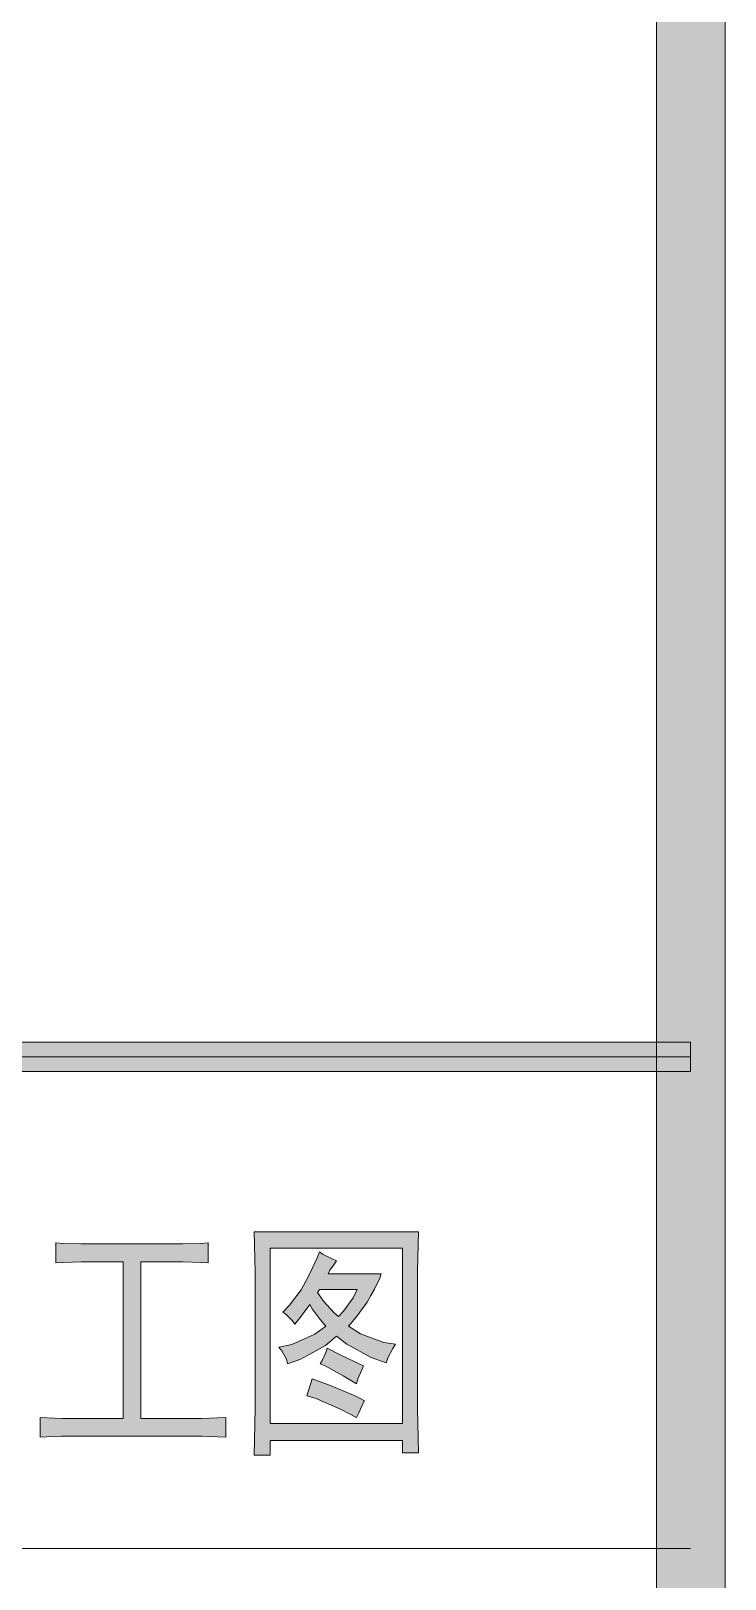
# Model space of a CAD drawing. Header units: millimetres. Extents: x 0 to 586, y 0 to 414.
# Drawn here: x 569.14 to 576.12, y 15.2 to 30.77 of the extents above; entities that cross this region are included whole.
import ezdxf

# ---------------------------------------------------------------- set-up
doc = ezdxf.new("R2010")
doc.units = ezdxf.units.MM

msp = doc.modelspace()

# ---------------------------------------------------------------- hatches: boundary and pattern name
h = msp.add_hatch(color=0)
h.dxf.hatch_style = 2
h.paths.add_polyline_path([(576.117861, 9.514417), (575.429944, 10.205861), (575.429944, 403.877639), (576.117861, 404.569083)])
h = msp.add_hatch(color=0)
h.dxf.hatch_style = 2
h.paths.add_polyline_path([(541.390417, 20.305889), (541.390417, 20.602222), (575.772139, 20.602222), (575.772139, 20.305889)])
h = msp.add_hatch(color=0)
h.paths.add_polyline_path([(573.034583, 18.693694), (573.031056, 18.566694), (573.027528, 18.295056), (573.027528, 18.143361), (573.027528, 17.077972), (573.027528, 16.92275), (573.031056, 16.619361), (573.034583, 16.471194), (572.875833, 16.471194), (572.875833, 16.598194), (571.545861, 16.598194), (571.545861, 16.450028), (571.383583, 16.450028), (571.387111, 16.60525), (571.394167, 16.92275), (571.394167, 17.088556), (571.394167, 18.143361), (571.394167, 18.288), (571.387111, 18.563167), (571.383583, 18.693694)])
h.paths.add_polyline_path([(572.875833, 16.767528), (572.875833, 18.531417), (571.545861, 18.531417), (571.545861, 16.767528)])
h = msp.add_hatch(color=0)
h.dxf.hatch_style = 2
h.paths.add_polyline_path([(570.572194, 18.57375), (570.667444, 18.57375), (570.843833, 18.577278), (570.921444, 18.584333), (570.921444, 18.38325), (570.843833, 18.386778), (570.667444, 18.393833), (570.572194, 18.393833), (570.244111, 18.393833), (570.244111, 16.816917), (570.762694, 16.816917), (570.854417, 16.816917), (571.020222, 16.823972), (571.097833, 16.8275), (571.097833, 16.629944), (571.020222, 16.633472), (570.857944, 16.640528), (570.76975, 16.640528), (569.535028, 16.640528), (569.446833, 16.640528), (569.295139, 16.633472), (569.231639, 16.629944), (569.231639, 16.8275), (569.298667, 16.823972), (569.453889, 16.816917), (569.542083, 16.816917), (570.067722, 16.816917), (570.067722, 18.393833), (569.750222, 18.393833), (569.647917, 18.393833), (569.468, 18.386778), (569.390389, 18.38325), (569.390389, 18.584333), (569.468, 18.577278), (569.647917, 18.57375), (569.750222, 18.57375)])
h = msp.add_hatch(color=0)
h.paths.add_polyline_path([(572.212611, 18.404417), (572.191444, 18.372667), (572.145583, 18.309167), (572.127944, 18.273889), (572.660639, 18.273889), (572.646528, 18.228028), (572.593611, 18.118667), (572.558333, 18.055167), (572.519528, 17.988139), (572.410167, 17.836444), (572.332556, 17.744722), (572.4525, 17.670639), (572.688861, 17.582444), (572.805278, 17.564806), (572.777056, 17.522472), (572.727667, 17.427222), (572.710028, 17.377833), (572.561861, 17.43075), (572.314917, 17.564806), (572.212611, 17.645944), (572.099722, 17.550694), (571.852778, 17.413111), (571.718722, 17.36725), (571.708139, 17.413111), (571.662278, 17.497778), (571.630528, 17.536583), (571.761056, 17.561278), (571.993889, 17.667111), (572.10325, 17.744722), (572.046806, 17.81175), (571.965667, 17.921111), (571.9445, 17.963444), (571.905694, 17.914056), (571.831611, 17.815278), (571.792806, 17.765889), (571.764583, 17.804694), (571.704611, 17.864667), (571.672861, 17.885833), (571.739889, 17.956389), (571.856306, 18.111611), (571.902167, 18.199806), (571.951556, 18.288), (572.018583, 18.432639), (572.03975, 18.492611), (572.078556, 18.467917), (572.16675, 18.422056)])
h.paths.add_polyline_path([(572.022111, 18.083389), (572.082083, 17.998722), (572.187917, 17.878778), (572.23025, 17.8435), (572.283167, 17.896417), (572.378417, 18.030472), (572.42075, 18.115139), (572.03975, 18.115139)])
h = msp.add_hatch(color=0)
h.dxf.hatch_style = 2
h.paths.add_polyline_path([(572.117361, 17.526), (572.254944, 17.455444), (572.438389, 17.36725), (572.48425, 17.346083), (572.466611, 17.307278), (572.427806, 17.215556), (572.413694, 17.166167), (572.279639, 17.247306), (572.096194, 17.346083), (572.046806, 17.36725), (572.067972, 17.402528), (572.10325, 17.480139)])
h = msp.add_hatch(color=0)
h.dxf.hatch_style = 2
h.paths.add_polyline_path([(571.965667, 17.215556), (572.142056, 17.152056), (572.406639, 17.042694), (572.494833, 16.996833), (572.473667, 16.958028), (572.434861, 16.873361), (572.413694, 16.8275), (572.251417, 16.912167), (571.997417, 17.021528), (571.91275, 17.046222), (571.926861, 17.088556), (571.955083, 17.173222)])

# ---------------------------------------------------------------- linework, layer by layer
at = {"color": 0, "lineweight": 0}
for points in [[(576.117861, 9.514417), (575.429944, 10.205861), (575.429944, 403.877639), (576.117861, 404.569083)], [(541.390417, 20.305889), (541.390417, 20.602222), (575.772139, 20.602222), (575.772139, 20.305889)], [(573.034583, 18.693694), (573.031056, 18.566694), (573.027528, 18.295056), (573.027528, 18.143361), (573.027528, 17.077972), (573.027528, 16.92275), (573.031056, 16.619361), (573.034583, 16.471194), (572.875833, 16.471194), (572.875833, 16.598194), (571.545861, 16.598194), (571.545861, 16.450028), (571.383583, 16.450028), (571.387111, 16.60525), (571.394167, 16.92275), (571.394167, 17.088556), (571.394167, 18.143361), (571.394167, 18.288), (571.387111, 18.563167), (571.383583, 18.693694)], [(570.572194, 18.57375), (570.667444, 18.57375), (570.843833, 18.577278), (570.921444, 18.584333), (570.921444, 18.38325), (570.843833, 18.386778), (570.667444, 18.393833), (570.572194, 18.393833), (570.244111, 18.393833), (570.244111, 16.816917), (570.762694, 16.816917), (570.854417, 16.816917), (571.020222, 16.823972), (571.097833, 16.8275), (571.097833, 16.629944), (571.020222, 16.633472), (570.857944, 16.640528), (570.76975, 16.640528), (569.535028, 16.640528), (569.446833, 16.640528), (569.295139, 16.633472), (569.231639, 16.629944), (569.231639, 16.8275), (569.298667, 16.823972), (569.453889, 16.816917), (569.542083, 16.816917), (570.067722, 16.816917), (570.067722, 18.393833), (569.750222, 18.393833), (569.647917, 18.393833), (569.468, 18.386778), (569.390389, 18.38325), (569.390389, 18.584333), (569.468, 18.577278), (569.647917, 18.57375), (569.750222, 18.57375)], [(572.875833, 16.767528), (572.875833, 18.531417), (571.545861, 18.531417), (571.545861, 16.767528)], [(572.212611, 18.404417), (572.191444, 18.372667), (572.145583, 18.309167), (572.127944, 18.273889), (572.660639, 18.273889), (572.646528, 18.228028), (572.593611, 18.118667), (572.558333, 18.055167), (572.519528, 17.988139), (572.410167, 17.836444), (572.332556, 17.744722), (572.4525, 17.670639), (572.688861, 17.582444), (572.805278, 17.564806), (572.777056, 17.522472), (572.727667, 17.427222), (572.710028, 17.377833), (572.561861, 17.43075), (572.314917, 17.564806), (572.212611, 17.645944), (572.099722, 17.550694), (571.852778, 17.413111), (571.718722, 17.36725), (571.708139, 17.413111), (571.662278, 17.497778), (571.630528, 17.536583), (571.761056, 17.561278), (571.993889, 17.667111), (572.10325, 17.744722), (572.046806, 17.81175), (571.965667, 17.921111), (571.9445, 17.963444), (571.905694, 17.914056), (571.831611, 17.815278), (571.792806, 17.765889), (571.764583, 17.804694), (571.704611, 17.864667), (571.672861, 17.885833), (571.739889, 17.956389), (571.856306, 18.111611), (571.902167, 18.199806), (571.951556, 18.288), (572.018583, 18.432639), (572.03975, 18.492611), (572.078556, 18.467917), (572.16675, 18.422056)], [(572.022111, 18.083389), (572.082083, 17.998722), (572.187917, 17.878778), (572.23025, 17.8435), (572.283167, 17.896417), (572.378417, 18.030472), (572.42075, 18.115139), (572.03975, 18.115139)], [(572.117361, 17.526), (572.254944, 17.455444), (572.438389, 17.36725), (572.48425, 17.346083), (572.466611, 17.307278), (572.427806, 17.215556), (572.413694, 17.166167), (572.279639, 17.247306), (572.096194, 17.346083), (572.046806, 17.36725), (572.067972, 17.402528), (572.10325, 17.480139)], [(571.965667, 17.215556), (572.142056, 17.152056), (572.406639, 17.042694), (572.494833, 16.996833), (572.473667, 16.958028), (572.434861, 16.873361), (572.413694, 16.8275), (572.251417, 16.912167), (571.997417, 17.021528), (571.91275, 17.046222), (571.926861, 17.088556), (571.955083, 17.173222)]]:
    msp.add_lwpolyline(points, close=True, dxfattribs=at)
for points in [[(575.772139, 20.454056), (541.390417, 20.454056)], [(541.390417, 15.511639), (575.772139, 15.511639)]]:
    msp.add_lwpolyline(points, dxfattribs=at)

doc.saveas('drawing.dxf')
